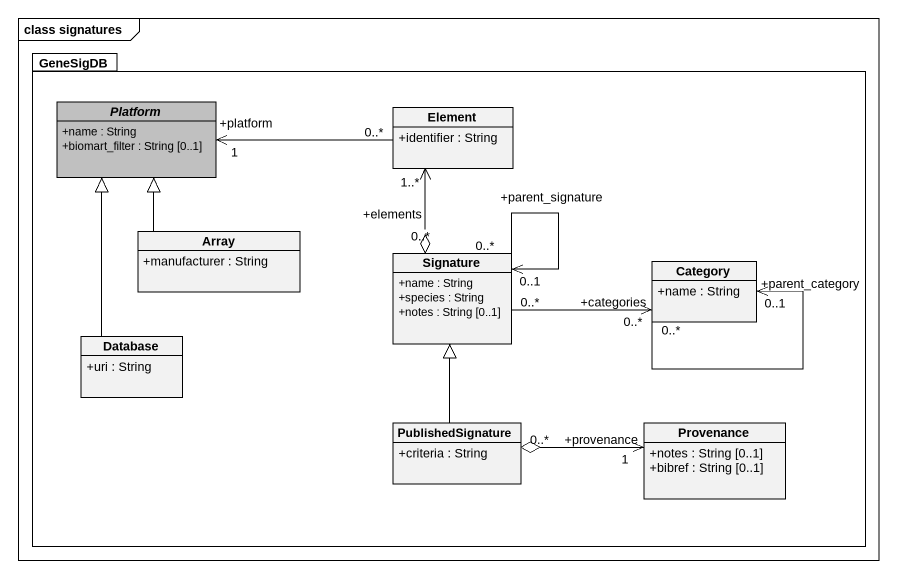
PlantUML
@startuml
mainframe class signatures
hide circle
hide empty members
skinparam classAttributeIconSize 0
package GeneSigDB {
  abstract class Platform #C0C0C0 {
    +name : String
    +biomart_filter : String [0..1]
  }
  class Element {
    +identifier : String
  }
  class Array {
    +manufacturer : String
  }
  class Signature {
    +name : String
    +species : String
    +notes : String [0..1]
  }
  class Category {
    +name : String
  }
  class "Database" as Database_ {
    +uri : String
  }
  class PublishedSignature {
    +criteria : String
  }
  class Provenance {
    +notes : String [0..1]
    +bibref : String [0..1]
  }
}
Platform "+platform\n1" <-right- "0..*" Element
Array -up-|> Platform
Signature "0..*" o-up-> "+elements\n1..*" Element
Signature "0..*" --> "+parent_signature\n0..1" Signature
Signature "0..*" -right-> "+categories\n0..*" Category
Category "0..*" --> "+parent_category\n0..1" Category
Database_ -up-|> Platform
PublishedSignature -up-|> Signature
PublishedSignature "0..*" o-right-> "+provenance\n1" Provenance
@enduml
